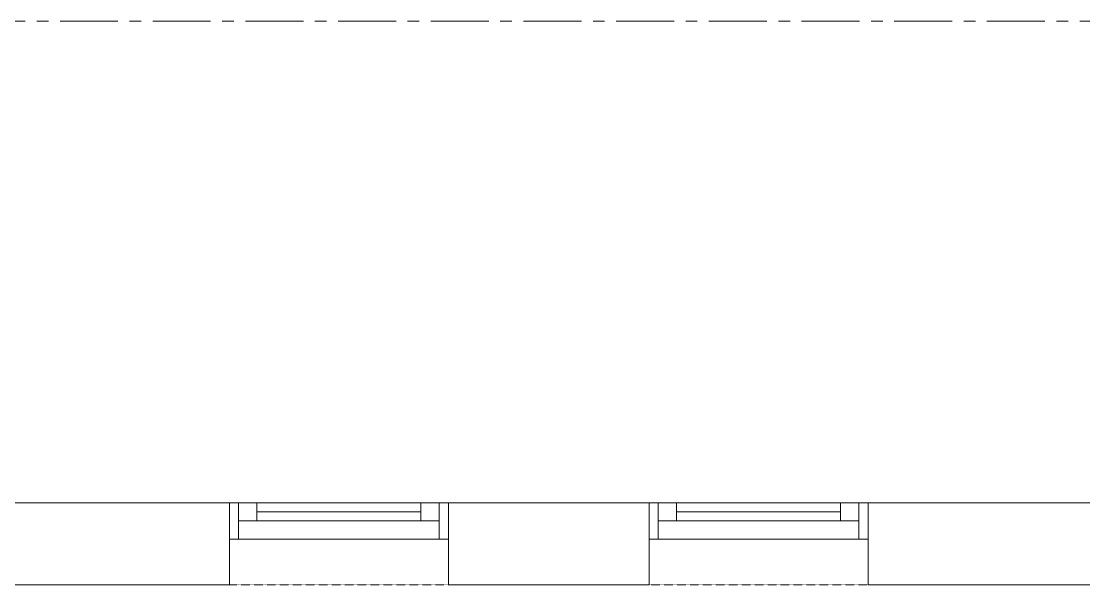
# Model space of a CAD drawing. Header units: millimetres. Extents: x 26027 to 581921, y 7230 to 233891.
# Drawn here: x 484754 to 487665, y 126400 to 127945 of the extents above; entities that cross this region are included whole.
import ezdxf

# ---------------------------------------------------------------- set-up
doc = ezdxf.new("R2010")
doc.units = ezdxf.units.MM
doc.header["$LTSCALE"] = 5
doc.linetypes.add('CENTER', pattern=[50.8, 31.75, -6.35, 6.35, -6.35])
doc.linetypes.add('HIDDEN2', pattern=[0.1875, 0.125, -0.0625])
for name, color, linetype, lineweight in [('Aluminum', 252, 'Continuous', 5), ('Proj', 252, 'HIDDEN2', 5), ('Walls', 252, 'Continuous', 5)]:
    doc.layers.add(name, color=color, linetype=linetype, lineweight=lineweight)
doc.layers.add('axes', color=252, linetype='Continuous')

msp = doc.modelspace()

# ---------------------------------------------------------------- linework, layer by layer
at = {"layer": 'Aluminum'}
for p, q in [((485323.8, 126625.3), (485923.8, 126625.3)), ((485348.8, 126525.3), (485348.8, 126625.3)), ((485398.8, 126575.3), (485398.8, 126625.3)), ((485848.8, 126575.3), (485848.8, 126625.3)), ((485898.8, 126525.3), (485898.8, 126625.3)), ((487073.8, 126625.3), (486473.8, 126625.3)), ((486498.8, 126525.3), (486498.8, 126625.3)), ((486548.8, 126575.3), (486548.8, 126625.3)), ((486998.8, 126575.3), (486998.8, 126625.3)), ((487048.8, 126525.3), (487048.8, 126625.3)), ((485848.8, 126600.3), (485398.8, 126600.3)), ((486548.8, 126600.3), (486998.8, 126600.3)), ((485348.8, 126575.3), (485898.8, 126575.3)), ((487048.8, 126575.3), (486498.8, 126575.3)), ((485323.8, 126525.3), (485923.8, 126525.3)), ((487073.8, 126525.3), (486473.8, 126525.3))]:
    msp.add_line(p, q, dxfattribs=at)
at = {"layer": 'axes', "linetype": 'CENTER', "lineweight": 0}
msp.add_line((581030.5, 127945.3, 2.4), (449113.3, 127945.3, 2.4), dxfattribs=at)
at = {"layer": 'Proj'}
for p, q in [((485923.8, 126400.3), (485323.8, 126400.3)), ((486473.8, 126400.3), (487073.8, 126400.3))]:
    msp.add_line(p, q, dxfattribs=at)
at = {"layer": 'Walls'}
for p, q in [((485323.8, 126625.3), (483733.8, 126625.3)), ((485323.8, 126625.3), (485323.8, 126400.3)), ((486473.8, 126625.3), (485923.8, 126625.3)), ((485923.8, 126625.3), (485923.8, 126400.3)), ((486473.8, 126625.3), (486473.8, 126400.3)), ((487073.8, 126625.3), (488663.8, 126625.3)), ((487073.8, 126625.3), (487073.8, 126400.3)), ((485323.8, 126400.3), (483733.8, 126400.3)), ((486473.8, 126400.3), (485923.8, 126400.3)), ((488663.8, 126400.3), (487073.8, 126400.3))]:
    msp.add_line(p, q, dxfattribs=at)

doc.saveas('drawing.dxf')
